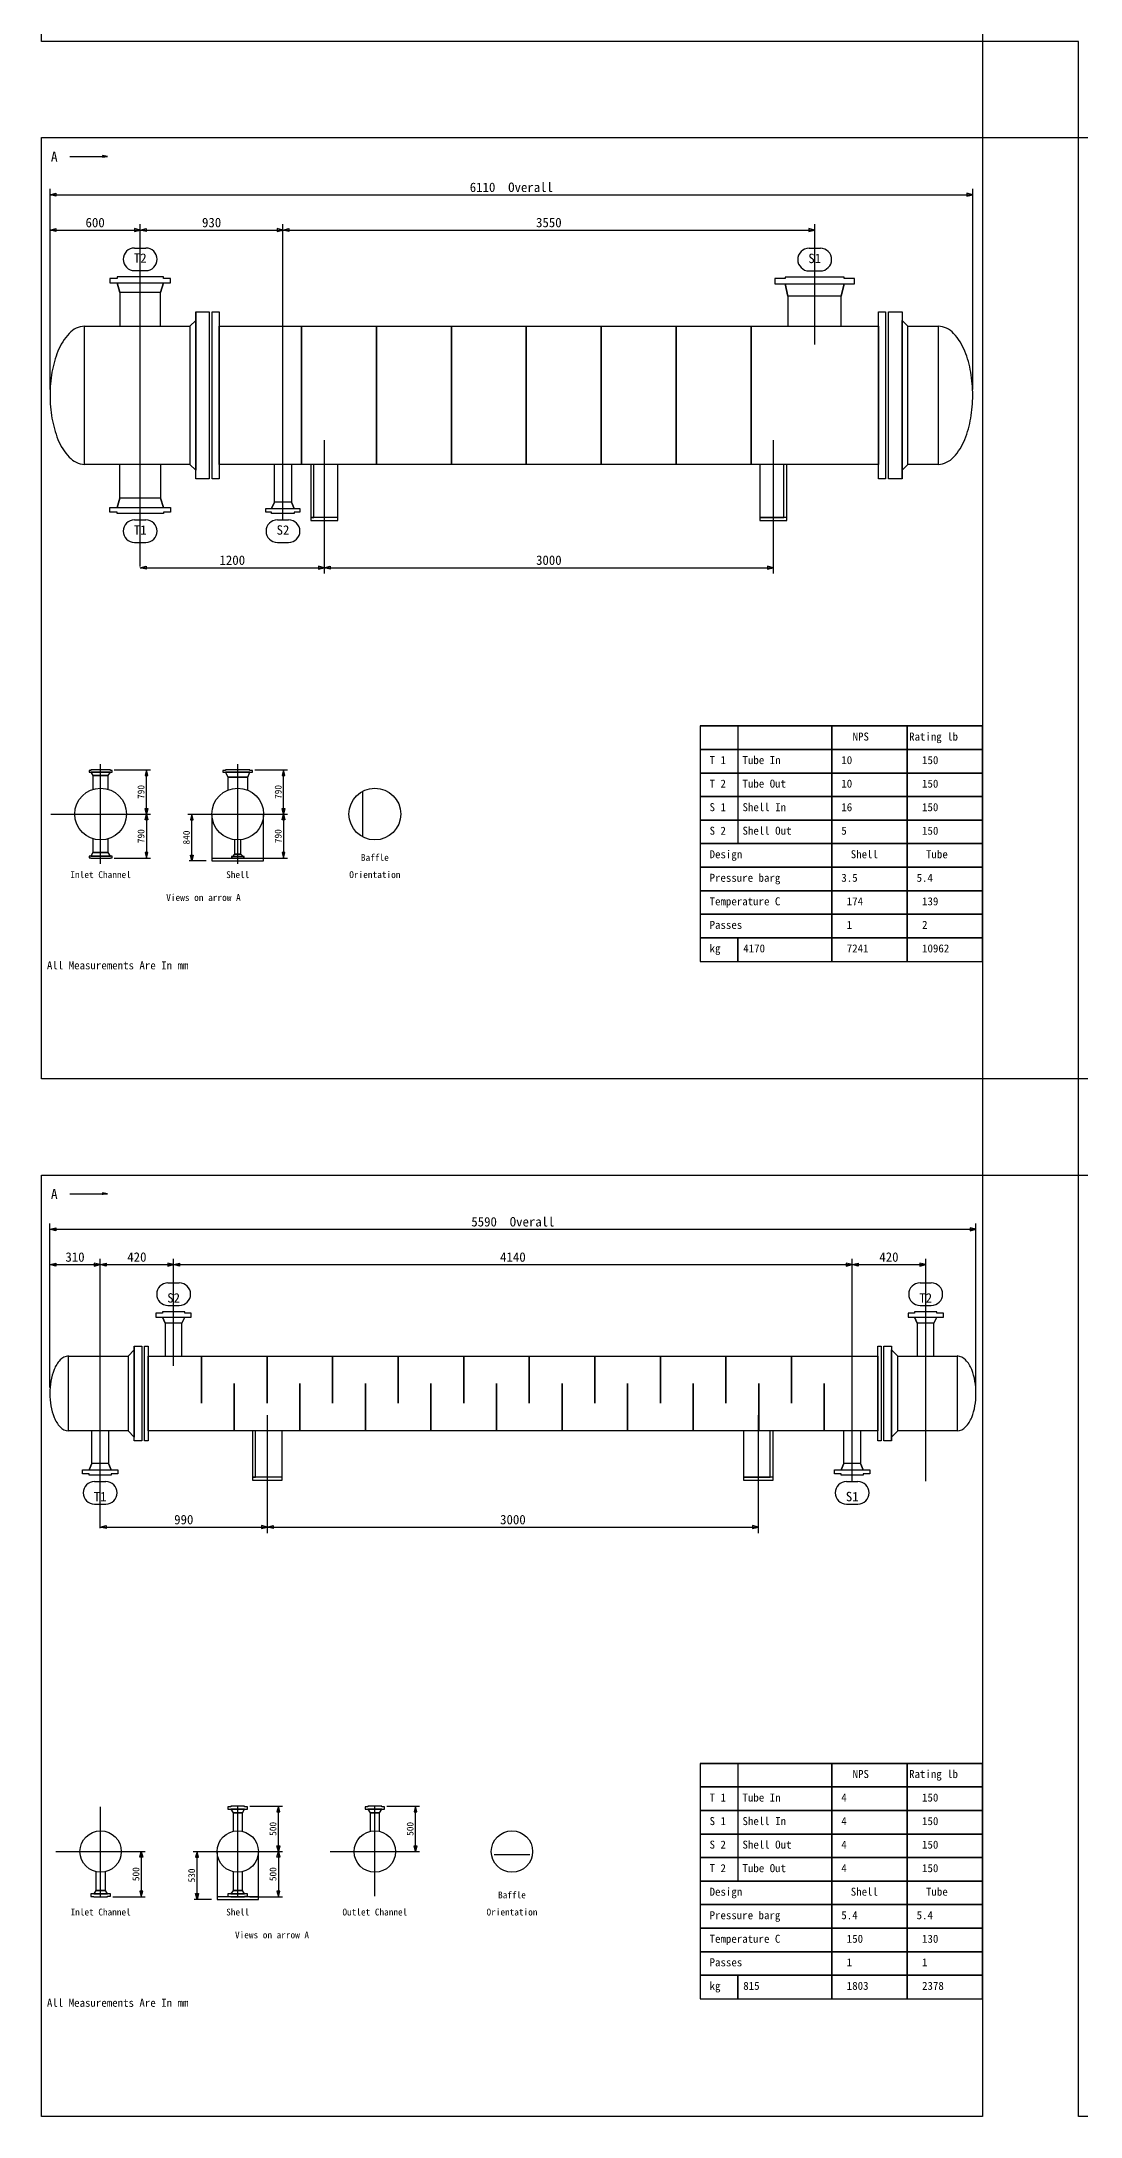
# Model space of a CAD drawing. Header units: millimetres. Extents: x -3006 to 2296, y -71 to 9552.
# Drawn here: x -3006 to -1923, y -71 to 2090 of the extents above; entities that cross this region are included whole.
import ezdxf
from ezdxf.enums import TextEntityAlignment as Align

# ---------------------------------------------------------------- set-up
doc = ezdxf.new("R2010")
doc.units = ezdxf.units.MM
for name, color, linetype in [('1', 7, 'Continuous'), ('11', 7, 'Continuous'), ('12', 7, 'Continuous'), ('2', 7, 'Continuous'), ('7', 7, 'Continuous'), ('8', 7, 'Continuous')]:
    doc.layers.add(name, color=color, linetype=linetype)

msp = doc.modelspace()

# ---------------------------------------------------------------- linework, layer by layer
msp.add_line((-2942.277, 1968.968), (-2937.375, 1969.949))
at = {"color": 1}
for points in [[(-2025.611, 1989.58), (-1925.611, 1989.58), (-1925.611, 2089.58), (-2025.611, 2089.58)], [(-2025.611, 909.188), (-1925.611, 909.188), (-1925.611, 1009.188), (-2025.611, 1009.188)]]:
    msp.add_lwpolyline(points, close=True, dxfattribs=at)
at = {"layer": '1'}
for p, q in [((-2976.591, 1969.949), (-2937.375, 1969.949)), ((-2997.103, 1727.306), (-2997.103, 1936.063)), ((-2035.76, 1727.306), (-2035.76, 1936.063)), ((-2903.108, 1542.994), (-2903.108, 1899.362)), ((-2903.108, 1814.275), (-2903.108, 1899.362)), ((-2754.386, 1592.014), (-2754.386, 1899.362)), ((-2200.407, 1774.147), (-2200.407, 1899.362)), ((-2908.99, 1874.519), (-2897.225, 1874.519)), ((-2206.29, 1874.206), (-2194.525, 1874.206)), ((-2908.99, 1850.989), (-2897.225, 1850.989)), ((-2206.29, 1850.677), (-2194.525, 1850.677)), ((-2711.292, 1535.5), (-2711.292, 1674.337)), ((-2243.502, 1535.5), (-2243.502, 1674.337)), ((-2908.99, 1591.368), (-2897.225, 1591.368)), ((-2760.268, 1591.368), (-2748.504, 1591.368)), ((-2908.99, 1567.838), (-2897.225, 1567.838)), ((-2760.268, 1567.838), (-2748.504, 1567.838)), ((-2944.378, 1233.128), (-2944.378, 1337.021)), ((-2930.131, 1331.135), (-2892.432, 1331.135)), ((-2801.521, 1233.128), (-2801.521, 1337.021)), ((-2783.562, 1331.135), (-2749.574, 1331.135)), ((-2996.325, 1285.075), (-2892.432, 1285.075)), ((-2853.467, 1285.075), (-2749.574, 1285.075)), ((-2930.131, 1239.015), (-2892.432, 1239.015)), ((-2834.42, 1236.209), (-2852.277, 1236.209)), ((-2792.447, 1239.015), (-2749.574, 1239.015)), ((-2976.591, 889.606), (-2937.375, 889.606)), ((-2997.293, 687.849), (-2997.293, 858.79)), ((-2032.356, 687.849), (-2032.356, 858.79)), ((-2944.867, 541.361), (-2944.867, 822.083)), ((-2944.867, 736.946), (-2944.867, 822.083)), ((-2868.319, 710.619), (-2868.319, 822.083)), ((-2161.33, 590.38), (-2161.33, 822.083)), ((-2084.782, 590.38), (-2084.782, 822.083)), ((-2874.202, 796.913), (-2862.437, 796.913)), ((-2090.665, 796.913), (-2078.9, 796.913)), ((-2874.202, 773.383), (-2862.437, 773.383)), ((-2090.665, 773.383), (-2078.9, 773.383)), ((-2770.639, 536.408), (-2770.639, 658.953)), ((-2259.011, 536.408), (-2259.011, 658.953)), ((-2950.749, 590.061), (-2938.985, 590.061)), ((-2167.213, 590.061), (-2155.448, 590.061)), ((-2950.749, 566.531), (-2938.985, 566.531)), ((-2167.213, 566.531), (-2155.448, 566.531)), ((-2944.378, 158.19), (-2944.378, 251.274)), ((-2801.521, 158.19), (-2801.521, 251.274)), ((-2788.936, 251.878), (-2754.979, 251.878)), ((-2658.664, 158.19), (-2658.664, 251.274)), ((-2646.079, 251.878), (-2612.122, 251.878)), ((-2990.92, 204.732), (-2897.836, 204.732)), ((-2848.063, 204.732), (-2754.979, 204.732)), ((-2705.206, 204.732), (-2612.122, 204.732)), ((-2931.793, 157.585), (-2897.836, 157.585)), ((-2829.015, 154.845), (-2846.872, 154.845)), ((-2788.936, 157.585), (-2754.979, 157.585))]:
    msp.add_line(p, q, dxfattribs=at)
for points in [[(-2937.375, 1969.949), (-2942.277, 1970.929), (-2942.277, 1968.968)], [(-2997.103, 1929.935), (-2991.014, 1931.497), (-2991.014, 1928.374), (-2997.103, 1929.935), (-2035.76, 1929.935), (-2041.849, 1931.497), (-2041.849, 1928.374), (-2035.76, 1929.935)], [(-2997.103, 1893.243), (-2991.014, 1894.804), (-2991.014, 1891.681), (-2997.103, 1893.243), (-2903.108, 1893.243), (-2909.197, 1894.804), (-2909.197, 1891.681), (-2903.108, 1893.243)], [(-2903.108, 1893.243), (-2897.018, 1894.804), (-2897.018, 1891.681), (-2903.108, 1893.243), (-2754.464, 1893.243), (-2760.553, 1894.804), (-2760.553, 1891.681), (-2754.464, 1893.243)], [(-2754.464, 1893.243), (-2748.218, 1894.804), (-2748.218, 1891.681), (-2754.464, 1893.243), (-2200.485, 1893.243), (-2206.575, 1894.804), (-2206.575, 1891.681), (-2200.485, 1893.243)], [(-2903.108, 1541.619), (-2897.018, 1543.181), (-2897.018, 1540.058), (-2903.108, 1541.619), (-2711.37, 1541.619), (-2717.459, 1543.181), (-2717.459, 1540.058), (-2711.37, 1541.619)], [(-2711.37, 1541.619), (-2705.124, 1543.181), (-2705.124, 1540.058), (-2711.37, 1541.619), (-2243.58, 1541.619), (-2249.669, 1543.181), (-2249.669, 1540.058), (-2243.58, 1541.619)], [(-2896.564, 1285.075), (-2898.084, 1291.037), (-2895.161, 1291.037), (-2896.564, 1285.075), (-2896.564, 1331.135), (-2898.084, 1325.173), (-2895.161, 1325.173), (-2896.564, 1331.135)], [(-2753.707, 1285.075), (-2755.227, 1291.037), (-2752.304, 1291.037), (-2753.707, 1285.075), (-2753.707, 1331.135), (-2755.227, 1325.173), (-2752.304, 1325.173), (-2753.707, 1331.135)], [(-2896.564, 1285.075), (-2895.161, 1279.113), (-2898.084, 1279.113), (-2896.564, 1285.075), (-2896.564, 1239.015), (-2895.161, 1244.977), (-2898.084, 1244.977), (-2896.564, 1239.015)], [(-2849.335, 1236.209), (-2850.738, 1242.171), (-2847.815, 1242.171), (-2849.335, 1236.209), (-2849.335, 1285.075), (-2850.738, 1279.113), (-2847.815, 1279.113), (-2849.335, 1285.075)], [(-2753.707, 1285.075), (-2752.304, 1279.113), (-2755.227, 1279.113), (-2753.707, 1285.075), (-2753.707, 1239.015), (-2752.304, 1244.977), (-2755.227, 1244.977), (-2753.707, 1239.015)], [(-2937.375, 889.606), (-2942.277, 890.586), (-2942.277, 888.625)], [(-2997.293, 852.663), (-2991.146, 854.2), (-2991.146, 851.126), (-2997.293, 852.663), (-2032.441, 852.663), (-2038.418, 854.2), (-2038.418, 851.126), (-2032.441, 852.663)], [(-2997.293, 815.947), (-2991.146, 817.484), (-2991.146, 814.41), (-2997.293, 815.947), (-2944.867, 815.947), (-2951.015, 817.484), (-2951.015, 814.41), (-2944.867, 815.947)], [(-2944.867, 815.947), (-2938.719, 817.484), (-2938.719, 814.41), (-2944.867, 815.947), (-2868.362, 815.947), (-2874.51, 817.484), (-2874.51, 814.41), (-2868.362, 815.947)], [(-2868.362, 815.947), (-2862.214, 817.484), (-2862.214, 814.41), (-2868.362, 815.947), (-2161.373, 815.947), (-2167.521, 817.484), (-2167.521, 814.41), (-2161.373, 815.947)], [(-2161.373, 815.947), (-2155.225, 817.484), (-2155.225, 814.41), (-2161.373, 815.947), (-2084.697, 815.947), (-2090.845, 817.484), (-2090.845, 814.41), (-2084.697, 815.947)], [(-2944.867, 542.544), (-2938.719, 544.081), (-2938.719, 541.007), (-2944.867, 542.544), (-2770.681, 542.544), (-2776.829, 544.081), (-2776.829, 541.007), (-2770.681, 542.544)], [(-2770.681, 542.544), (-2764.534, 544.081), (-2764.534, 541.007), (-2770.681, 542.544), (-2259.054, 542.544), (-2265.201, 544.081), (-2265.201, 541.007), (-2259.054, 542.544)], [(-2759.193, 204.732), (-2760.705, 210.779), (-2757.681, 210.779), (-2759.193, 204.732), (-2759.193, 251.973), (-2760.705, 245.926), (-2757.681, 245.926), (-2759.193, 251.973)], [(-2616.336, 204.732), (-2617.847, 210.779), (-2614.824, 210.779), (-2616.336, 204.732), (-2616.336, 251.973), (-2617.847, 245.926), (-2614.824, 245.926), (-2616.336, 251.973)], [(-2902.05, 204.732), (-2900.538, 198.685), (-2903.562, 198.685), (-2902.05, 204.732), (-2902.05, 157.491), (-2900.538, 163.537), (-2903.562, 163.537), (-2902.05, 157.491)], [(-2843.849, 154.845), (-2845.361, 160.892), (-2842.337, 160.892), (-2843.849, 154.845), (-2843.849, 204.732), (-2845.361, 198.685), (-2842.337, 198.685), (-2843.849, 204.732)], [(-2759.193, 204.732), (-2757.681, 198.685), (-2760.705, 198.685), (-2759.193, 204.732), (-2759.193, 157.491), (-2757.681, 163.537), (-2760.705, 163.537), (-2759.193, 157.491)]]:
    msp.add_lwpolyline(points, dxfattribs=at)
for centre, start, end in [((-2908.99, 1862.754), 90, 270), ((-2897.225, 1862.754), 270, 90), ((-2206.29, 1862.442), 90, 270), ((-2194.525, 1862.442), 270, 90), ((-2908.99, 1579.603), 90, 270), ((-2897.225, 1579.603), 270, 90), ((-2760.268, 1579.603), 90, 270), ((-2748.504, 1579.603), 270, 90), ((-2874.202, 785.148), 90, 270), ((-2862.437, 785.148), 270, 90), ((-2090.665, 785.148), 90, 270), ((-2078.9, 785.148), 270, 90), ((-2950.749, 578.296), 90, 270), ((-2938.985, 578.296), 270, 90), ((-2167.213, 578.296), 90, 270), ((-2155.448, 578.296), 270, 90)]:
    msp.add_arc(centre, 11.765, start, end, dxfattribs=at)
at = {"layer": '11'}
for points in [[(-3006.003, 3069.972), (-2025.611, 3069.972), (-2025.611, 2089.58), (-3006.003, 2089.58), (-3006.003, 3069.972)], [(-3006.003, 1989.58), (-2025.611, 1989.58), (-2025.611, 1009.188), (-3006.003, 1009.188), (-3006.003, 1989.58)], [(-1925.611, 1989.58), (-945.219, 1989.58), (-945.219, 1009.188), (-1925.611, 1009.188), (-1925.611, 1989.58)], [(-2319.728, 1376.812), (-2025.611, 1376.812), (-2319.728, 1376.812), (-2319.728, 1352.302), (-2025.611, 1352.302), (-2319.728, 1352.302), (-2319.728, 1327.792), (-2025.611, 1327.792), (-2319.728, 1327.792), (-2319.728, 1303.282), (-2025.611, 1303.282), (-2319.728, 1303.282), (-2319.728, 1278.772), (-2025.611, 1278.772), (-2319.728, 1278.772), (-2319.728, 1254.263), (-2025.611, 1254.263), (-2319.728, 1254.263), (-2319.728, 1229.753), (-2025.611, 1229.753), (-2319.728, 1229.753), (-2319.728, 1205.243), (-2025.611, 1205.243), (-2319.728, 1205.243), (-2319.728, 1180.733), (-2025.611, 1180.733), (-2319.728, 1180.733), (-2319.728, 1156.223), (-2025.611, 1156.223), (-2319.728, 1156.223), (-2319.728, 1131.714), (-2280.513, 1131.714), (-2280.513, 1156.223), (-2280.513, 1131.714), (-2182.473, 1131.714), (-2182.473, 1376.812), (-2182.473, 1131.714), (-2104.042, 1131.714), (-2104.042, 1376.812), (-2104.042, 1131.714), (-2025.611, 1131.714), (-2025.611, 1376.812), (-2280.513, 1376.812), (-2280.513, 1254.263)], [(-3006.003, 909.188), (-2025.611, 909.188), (-2025.611, -71.204), (-3006.003, -71.204), (-3006.003, 909.188)], [(-1925.611, 909.188), (-945.219, 909.188), (-945.219, -71.204), (-1925.611, -71.204), (-1925.611, 909.188)], [(-2319.728, 296.468), (-2025.611, 296.468), (-2319.728, 296.468), (-2319.728, 271.959), (-2025.611, 271.959), (-2319.728, 271.959), (-2319.728, 247.449), (-2025.611, 247.449), (-2319.728, 247.449), (-2319.728, 222.939), (-2025.611, 222.939), (-2319.728, 222.939), (-2319.728, 198.429), (-2025.611, 198.429), (-2319.728, 198.429), (-2319.728, 173.919), (-2025.611, 173.919), (-2319.728, 173.919), (-2319.728, 149.41), (-2025.611, 149.41), (-2319.728, 149.41), (-2319.728, 124.9), (-2025.611, 124.9), (-2319.728, 124.9), (-2319.728, 100.39), (-2025.611, 100.39), (-2319.728, 100.39), (-2319.728, 75.88), (-2025.611, 75.88), (-2319.728, 75.88), (-2319.728, 51.37), (-2280.513, 51.37), (-2280.513, 75.88), (-2280.513, 51.37), (-2182.473, 51.37), (-2182.473, 296.468), (-2182.473, 51.37), (-2104.042, 51.37), (-2104.042, 296.468), (-2104.042, 51.37), (-2025.611, 51.37), (-2025.611, 296.468), (-2280.513, 296.468), (-2280.513, 173.919)]]:
    msp.add_lwpolyline(points, dxfattribs=at)
at = {"layer": '2'}
for p, q in [((-2961.113, 1793.158), (-2961.113, 1793.158)), ((-2071.749, 1793.158), (-2071.749, 1793.158)), ((-2961.113, 1649.199), (-2961.113, 1649.199)), ((-2071.749, 1649.199), (-2071.749, 1649.199)), ((-2671.289, 1262), (-2671.289, 1308.15)), ((-2828.467, 1285.075), (-2828.467, 1236.209)), ((-2774.574, 1236.209), (-2774.574, 1285.075)), ((-2828.467, 1239.185), (-2774.574, 1239.185)), ((-2828.467, 1236.209), (-2774.574, 1236.209)), ((-2977.783, 720.743), (-2977.783, 720.743)), ((-2051.867, 720.743), (-2051.867, 720.743)), ((-2977.783, 642.701), (-2977.783, 642.701)), ((-2051.867, 642.701), (-2051.867, 642.701)), ((-2823.063, 204.732), (-2823.063, 154.845)), ((-2779.979, 154.845), (-2779.979, 204.732)), ((-2534.46, 201.708), (-2497.154, 201.708)), ((-2823.063, 157.821), (-2779.979, 157.821)), ((-2823.063, 154.845), (-2779.979, 154.845))]:
    msp.add_line(p, q, dxfattribs=at)
for points in [[(-2881.873, 1793.158), (-2881.873, 1828.289), (-2878.906, 1838.126), (-2871.412, 1838.126), (-2871.412, 1842.81), (-2878.906, 1842.81), (-2878.906, 1844.372), (-2927.309, 1844.372), (-2927.309, 1842.81), (-2934.804, 1842.81), (-2934.804, 1838.126), (-2927.309, 1838.126), (-2878.906, 1838.126), (-2881.873, 1828.289), (-2924.342, 1828.289), (-2927.309, 1838.126), (-2924.342, 1828.289), (-2924.342, 1793.158)], [(-2172.693, 1793.158), (-2172.693, 1824.386), (-2169.57, 1837.189), (-2158.953, 1837.189), (-2158.953, 1842.654), (-2169.57, 1842.654), (-2169.57, 1844.059), (-2231.089, 1844.059), (-2231.089, 1842.654), (-2242.018, 1842.654), (-2242.018, 1837.189), (-2231.089, 1837.189), (-2169.57, 1837.189), (-2172.693, 1824.386), (-2228.278, 1824.386), (-2231.089, 1837.189), (-2228.278, 1824.386), (-2228.278, 1793.158)], [(-2851.27, 1793.158), (-2845.336, 1799.091), (-2845.336, 1808.147), (-2831.284, 1808.147), (-2831.284, 1634.209), (-2845.336, 1634.209), (-2845.336, 1808.147), (-2845.336, 1643.265), (-2851.27, 1649.199)], [(-2828.161, 1808.147), (-2820.979, 1808.147), (-2820.979, 1634.209), (-2828.161, 1634.209), (-2828.161, 1808.147)], [(-2133.971, 1808.147), (-2126.476, 1808.147), (-2126.476, 1634.209), (-2133.971, 1634.209), (-2133.971, 1808.147)], [(-2103.367, 1649.199), (-2109.301, 1643.265), (-2109.301, 1634.209), (-2123.665, 1634.209), (-2123.665, 1808.147), (-2109.301, 1808.147), (-2109.301, 1634.209), (-2109.301, 1799.091), (-2103.367, 1793.158)], [(-2961.191, 1793.158), (-2851.27, 1793.158), (-2851.27, 1649.199), (-2961.191, 1649.199), (-2961.191, 1793.158)], [(-2820.979, 1793.158), (-2133.971, 1793.158), (-2133.971, 1649.199), (-2820.979, 1649.199), (-2820.979, 1793.158)], [(-2103.367, 1793.158), (-2071.828, 1793.158), (-2071.828, 1649.199), (-2103.367, 1649.199), (-2103.367, 1793.158)], [(-2881.873, 1649.199), (-2881.873, 1614.068), (-2878.906, 1604.231), (-2871.412, 1604.231), (-2871.412, 1599.547), (-2878.906, 1599.547), (-2878.906, 1597.985), (-2927.309, 1597.985), (-2927.309, 1599.547), (-2934.804, 1599.547), (-2934.804, 1604.231), (-2927.309, 1604.231), (-2878.906, 1604.231), (-2881.873, 1614.068), (-2924.342, 1614.068), (-2927.309, 1604.231), (-2924.342, 1614.068), (-2924.342, 1649.199)], [(-2745.408, 1649.199), (-2745.408, 1610.008), (-2742.597, 1603.294), (-2736.664, 1603.294), (-2736.664, 1599.547), (-2742.597, 1599.547), (-2742.597, 1597.985), (-2766.33, 1597.985), (-2766.33, 1599.547), (-2772.264, 1599.547), (-2772.264, 1603.294), (-2766.33, 1603.294), (-2742.597, 1603.294), (-2745.408, 1610.008), (-2763.208, 1610.008), (-2766.33, 1603.294), (-2763.208, 1610.008), (-2763.208, 1649.199)], [(-2697.317, 1590.647), (-2697.317, 1649.199), (-2725.422, 1649.199), (-2725.422, 1590.647), (-2697.317, 1590.647), (-2697.317, 1593.77), (-2725.422, 1593.77), (-2722.3, 1593.77), (-2722.3, 1649.199)], [(-2229.527, 1590.647), (-2229.527, 1649.199), (-2257.632, 1649.199), (-2257.632, 1590.647), (-2229.527, 1590.647), (-2229.527, 1593.77), (-2257.632, 1593.77), (-2232.494, 1593.77), (-2232.494, 1649.199)], [(-2936.429, 1310.794), (-2936.429, 1325.173), (-2934.091, 1328.797), (-2932.454, 1328.797), (-2932.454, 1330.551), (-2934.091, 1330.551), (-2934.091, 1331.135), (-2954.666, 1331.135), (-2954.666, 1330.551), (-2956.302, 1330.551), (-2956.302, 1328.797), (-2954.666, 1328.797), (-2934.091, 1328.797), (-2954.666, 1328.797), (-2952.328, 1325.173), (-2936.429, 1325.173), (-2952.328, 1325.173), (-2952.328, 1310.794)], [(-2791.116, 1309.976), (-2791.116, 1323.653), (-2788.778, 1328.563), (-2785.973, 1328.563), (-2785.973, 1330.551), (-2788.778, 1330.551), (-2788.778, 1331.135), (-2814.264, 1331.135), (-2814.264, 1330.551), (-2817.069, 1330.551), (-2817.069, 1328.563), (-2814.264, 1328.563), (-2788.778, 1328.563), (-2814.264, 1328.563), (-2811.925, 1323.653), (-2791.116, 1323.653), (-2811.925, 1323.653), (-2811.925, 1309.976)], [(-2952.328, 1259.356), (-2952.328, 1244.977), (-2954.666, 1241.353), (-2956.302, 1241.353), (-2956.302, 1239.599), (-2954.666, 1239.599), (-2954.666, 1239.015), (-2934.091, 1239.015), (-2934.091, 1239.599), (-2932.454, 1239.599), (-2932.454, 1241.353), (-2934.091, 1241.353), (-2954.666, 1241.353), (-2934.091, 1241.353), (-2936.429, 1244.977), (-2952.328, 1244.977), (-2936.429, 1244.977), (-2936.429, 1259.356)], [(-2804.794, 1258.304), (-2804.794, 1243.457), (-2807.132, 1241.002), (-2808.184, 1241.002), (-2808.184, 1239.599), (-2807.132, 1239.599), (-2807.132, 1239.015), (-2795.91, 1239.015), (-2795.91, 1239.599), (-2794.857, 1239.599), (-2794.857, 1241.002), (-2795.91, 1241.002), (-2807.132, 1241.002), (-2795.91, 1241.002), (-2798.131, 1243.457), (-2804.794, 1243.457), (-2798.131, 1243.457), (-2798.248, 1258.304)], [(-2859.653, 720.658), (-2859.653, 754.812), (-2856.75, 761.301), (-2849.919, 761.301), (-2849.919, 765.399), (-2856.75, 765.399), (-2856.75, 766.765), (-2879.974, 766.765), (-2879.974, 765.399), (-2886.805, 765.399), (-2886.805, 761.301), (-2879.974, 761.301), (-2856.75, 761.301), (-2859.653, 754.812), (-2877.071, 754.812), (-2879.974, 761.301), (-2877.071, 754.812), (-2877.071, 720.658)], [(-2076.159, 720.658), (-2076.159, 754.812), (-2073.085, 761.301), (-2066.254, 761.301), (-2066.254, 765.399), (-2073.085, 765.399), (-2073.085, 766.765), (-2096.309, 766.765), (-2096.309, 765.399), (-2103.14, 765.399), (-2103.14, 761.301), (-2096.309, 761.301), (-2073.085, 761.301), (-2076.159, 754.812), (-2093.577, 754.812), (-2096.309, 761.301), (-2093.577, 754.812), (-2093.577, 720.658)], [(-2977.826, 720.658), (-2915.836, 720.658), (-2915.836, 642.786), (-2977.826, 642.786), (-2977.826, 720.658)], [(-2915.836, 720.658), (-2909.347, 727.147), (-2909.347, 730.904), (-2901.491, 730.904), (-2901.491, 632.54), (-2909.347, 632.54), (-2909.347, 730.904), (-2909.347, 636.297), (-2915.836, 642.786)], [(-2898.588, 730.904), (-2895.002, 730.904), (-2895.002, 632.54), (-2898.588, 632.54), (-2898.588, 730.904)], [(-2895.002, 720.658), (-2134.733, 720.658), (-2134.733, 642.786), (-2895.002, 642.786), (-2895.002, 720.658)], [(-2134.733, 730.904), (-2131.147, 730.904), (-2131.147, 632.54), (-2134.733, 632.54), (-2134.733, 730.904)], [(-2113.899, 642.786), (-2120.388, 636.297), (-2120.388, 632.54), (-2128.244, 632.54), (-2128.244, 730.904), (-2120.388, 730.904), (-2120.388, 632.54), (-2120.388, 727.147), (-2113.899, 720.658)], [(-2113.899, 720.658), (-2051.909, 720.658), (-2051.909, 642.786), (-2113.899, 642.786), (-2113.899, 720.658)], [(-2936.158, 642.786), (-2936.158, 608.632), (-2933.255, 602.143), (-2926.424, 602.143), (-2926.424, 598.044), (-2933.255, 598.044), (-2933.255, 596.678), (-2956.479, 596.678), (-2956.479, 598.044), (-2963.31, 598.044), (-2963.31, 602.143), (-2956.479, 602.143), (-2933.255, 602.143), (-2936.158, 608.632), (-2953.576, 608.632), (-2956.479, 602.143), (-2953.576, 608.632), (-2953.576, 642.786)], [(-2755.312, 591.555), (-2755.312, 642.786), (-2786.051, 642.786), (-2786.051, 591.555), (-2755.312, 591.555), (-2755.312, 594.629), (-2786.051, 594.629), (-2782.977, 594.629), (-2782.977, 642.786)], [(-2243.684, 591.555), (-2243.684, 642.786), (-2274.423, 642.786), (-2274.423, 591.555), (-2243.684, 591.555), (-2243.684, 594.629), (-2274.423, 594.629), (-2246.758, 594.629), (-2246.758, 642.786)], [(-2152.664, 642.786), (-2152.664, 608.632), (-2149.761, 602.143), (-2142.93, 602.143), (-2142.93, 598.044), (-2149.761, 598.044), (-2149.761, 596.678), (-2172.985, 596.678), (-2172.985, 598.044), (-2179.816, 598.044), (-2179.816, 602.143), (-2172.985, 602.143), (-2149.761, 602.143), (-2152.664, 608.632), (-2170.082, 608.632), (-2172.985, 602.143), (-2170.082, 608.632), (-2170.082, 642.786)], [(-2796.608, 225.707), (-2796.608, 245.17), (-2794.34, 248.949), (-2791.317, 248.949), (-2791.317, 251.217), (-2794.34, 251.217), (-2794.34, 251.973), (-2808.702, 251.973), (-2808.702, 251.217), (-2811.725, 251.217), (-2811.725, 248.949), (-2808.702, 248.949), (-2794.34, 248.949), (-2808.702, 248.949), (-2806.434, 245.17), (-2796.608, 245.17), (-2806.434, 245.17), (-2806.434, 225.707)], [(-2653.751, 225.707), (-2653.751, 245.17), (-2651.483, 248.949), (-2648.46, 248.949), (-2648.46, 251.217), (-2651.483, 251.217), (-2651.483, 251.973), (-2665.844, 251.973), (-2665.844, 251.217), (-2668.868, 251.217), (-2668.868, 248.949), (-2665.844, 248.949), (-2651.483, 248.949), (-2665.844, 248.949), (-2663.577, 245.17), (-2653.751, 245.17), (-2663.577, 245.17), (-2663.577, 225.707)], [(-2949.291, 183.757), (-2949.291, 164.293), (-2951.559, 160.514), (-2954.582, 160.514), (-2954.582, 158.058), (-2951.559, 158.058), (-2951.559, 157.491), (-2937.197, 157.491), (-2937.197, 158.246), (-2934.174, 158.246), (-2934.174, 160.514), (-2937.197, 160.514), (-2951.559, 160.514), (-2937.197, 160.514), (-2939.465, 164.293), (-2949.291, 164.293), (-2939.465, 164.293), (-2939.465, 183.757)], [(-2806.434, 183.757), (-2806.434, 164.293), (-2808.702, 160.514), (-2811.725, 160.514), (-2811.725, 158.058), (-2808.702, 158.058), (-2808.702, 157.491), (-2794.34, 157.491), (-2794.34, 158.246), (-2791.317, 158.246), (-2791.317, 160.514), (-2794.34, 160.514), (-2808.702, 160.514), (-2794.34, 160.514), (-2796.608, 164.293), (-2806.434, 164.293), (-2796.608, 164.293), (-2796.608, 183.757)]]:
    msp.add_lwpolyline(points, dxfattribs=at)
for points in [[(-2961.113, 1793.158, 0.1989124), (-2977.208, 1785.559, 0.09849141), (-2988.828, 1767.098, 0.05459569), (-2995.054, 1745.117, 0.04366094), (-2997.103, 1721.178, 0.04366094), (-2995.054, 1697.239, 0.05459569), (-2988.828, 1675.259, 0.09849141), (-2977.208, 1656.798, 0.1989124), (-2961.113, 1649.199, 0.1989124)], [(-2071.749, 1649.199, 0.1989124), (-2055.654, 1656.798, 0.09849141), (-2044.034, 1675.259, 0.05459569), (-2037.808, 1697.239, 0.04366094), (-2035.76, 1721.178, 0.04366094), (-2037.808, 1745.117, 0.05459569), (-2044.034, 1767.098, 0.09849141), (-2055.654, 1785.559, 0.1989124), (-2071.749, 1793.158, 0.1989124)], [(-2977.783, 720.743, 0.1989124), (-2986.508, 716.623, 0.09849141), (-2992.808, 706.615, 0.05459569), (-2996.183, 694.7, 0.04366094), (-2997.293, 681.722, 0.04366094), (-2996.183, 668.744, 0.05459569), (-2992.808, 656.828, 0.09849141), (-2986.508, 646.82, 0.1989124), (-2977.783, 642.701, 0.1989124)], [(-2051.867, 642.701, 0.1989124), (-2043.141, 646.82, 0.09849141), (-2036.842, 656.828, 0.05459569), (-2033.467, 668.744, 0.04366094), (-2032.356, 681.722, 0.04366094), (-2033.467, 694.7, 0.05459569), (-2036.842, 706.615, 0.09849141), (-2043.141, 716.623, 0.1989124), (-2051.867, 720.743, 0.1989124)]]:
    msp.add_lwpolyline(points, format="xyb", dxfattribs=at)
for centre, radius in [((-2944.378, 1285.075), 26.946), ((-2801.521, 1285.075), 26.946), ((-2658.664, 1285.075), 26.946), ((-2944.378, 204.732), 21.542), ((-2801.521, 204.732), 21.542), ((-2658.664, 204.732), 21.542), ((-2515.807, 204.732), 21.542)]:
    msp.add_circle(centre, radius, dxfattribs=at)
at = {"layer": '7'}
for points in [[(-2735.103, 1793.158), (-2735.103, 1793.158), (-2735.103, 1649.199), (-2735.103, 1649.199), (-2735.103, 1793.158)], [(-2578.965, 1793.158), (-2578.965, 1793.158), (-2578.965, 1649.199), (-2578.965, 1649.199), (-2578.965, 1793.158)], [(-2422.826, 1793.158), (-2422.826, 1793.158), (-2422.826, 1649.199), (-2422.826, 1649.199), (-2422.826, 1793.158)], [(-2266.688, 1793.158), (-2266.688, 1793.158), (-2266.688, 1649.199), (-2266.688, 1649.199), (-2266.688, 1793.158)], [(-2839.331, 720.658), (-2839.331, 720.658), (-2839.331, 671.476), (-2839.331, 671.476), (-2839.331, 720.658)], [(-2771.023, 720.658), (-2771.023, 720.658), (-2771.023, 671.476), (-2771.023, 671.476), (-2771.023, 720.658)], [(-2702.715, 720.658), (-2702.715, 720.658), (-2702.715, 671.476), (-2702.715, 671.476), (-2702.715, 720.658)], [(-2634.407, 720.658), (-2634.407, 720.658), (-2634.407, 671.476), (-2634.407, 671.476), (-2634.407, 720.658)], [(-2566.099, 720.658), (-2566.099, 720.658), (-2566.099, 671.476), (-2566.099, 671.476), (-2566.099, 720.658)], [(-2497.79, 720.658), (-2497.79, 720.658), (-2497.79, 671.476), (-2497.79, 671.476), (-2497.79, 720.658)], [(-2429.482, 720.658), (-2429.482, 720.658), (-2429.482, 671.476), (-2429.482, 671.476), (-2429.482, 720.658)], [(-2361.174, 720.658), (-2361.174, 720.658), (-2361.174, 671.476), (-2361.174, 671.476), (-2361.174, 720.658)], [(-2292.866, 720.658), (-2292.866, 720.658), (-2292.866, 671.476), (-2292.866, 671.476), (-2292.866, 720.658)], [(-2224.558, 720.658), (-2224.558, 720.658), (-2224.558, 671.476), (-2224.558, 671.476), (-2224.558, 720.658)]]:
    msp.add_lwpolyline(points, dxfattribs=at)
at = {"layer": '8'}
for points in [[(-2657.034, 1793.158), (-2657.034, 1793.158), (-2657.034, 1649.199), (-2657.034, 1649.199), (-2657.034, 1793.158)], [(-2500.895, 1793.158), (-2500.895, 1793.158), (-2500.895, 1649.199), (-2500.895, 1649.199), (-2500.895, 1793.158)], [(-2344.757, 1793.158), (-2344.757, 1793.158), (-2344.757, 1649.199), (-2344.757, 1649.199), (-2344.757, 1793.158)], [(-2805.177, 691.968), (-2805.177, 691.968), (-2805.177, 642.786), (-2805.177, 642.786), (-2805.177, 691.968)], [(-2736.869, 691.968), (-2736.869, 691.968), (-2736.869, 642.786), (-2736.869, 642.786), (-2736.869, 691.968)], [(-2668.561, 691.968), (-2668.561, 691.968), (-2668.561, 642.786), (-2668.561, 642.786), (-2668.561, 691.968)], [(-2600.253, 691.968), (-2600.253, 691.968), (-2600.253, 642.786), (-2600.253, 642.786), (-2600.253, 691.968)], [(-2531.944, 691.968), (-2531.944, 691.968), (-2531.944, 642.786), (-2531.944, 642.786), (-2531.944, 691.968)], [(-2463.636, 691.968), (-2463.636, 691.968), (-2463.636, 642.786), (-2463.636, 642.786), (-2463.636, 691.968)], [(-2395.328, 691.968), (-2395.328, 691.968), (-2395.328, 642.786), (-2395.328, 642.786), (-2395.328, 691.968)], [(-2327.02, 691.968), (-2327.02, 691.968), (-2327.02, 642.786), (-2327.02, 642.786), (-2327.02, 691.968)], [(-2258.712, 691.968), (-2258.712, 691.968), (-2258.712, 642.786), (-2258.712, 642.786), (-2258.712, 691.968)], [(-2190.404, 691.968), (-2190.404, 691.968), (-2190.404, 642.786), (-2190.404, 642.786), (-2190.404, 691.968)]]:
    msp.add_lwpolyline(points, dxfattribs=at)

# ---------------------------------------------------------------- texts
at = {"layer": '1'}
for p in [(-2996.199, 1974.851), (-2996.199, 894.508)]:
    msp.add_text('A', height=10.294, dxfattribs=at).set_placement(p, align=Align.TOP_LEFT)
for s, height, p in [('6110  Overall', 9.80392, (-2516.431, 1929.935)), ('600', 9.8039, (-2950.105, 1893.235)), ('930', 9.8039, (-2828.747, 1893.235)), ('3550', 9.8039, (-2477.397, 1893.235)), ('T2', 9.8039, (-2903.108, 1856.186)), ('S1', 9.8039, (-2200.407, 1855.874)), ('T1', 9.8039, (-2903.108, 1573.035)), ('S2', 9.8039, (-2754.386, 1573.035)), ('1200', 9.8039, (-2807.2, 1541.627)), ('3000', 9.8039, (-2477.397, 1541.627)), ('5590  Overall', 9.80392, (-2514.825, 852.663)), ('310', 9.8039, (-2971.08, 815.956)), ('420', 9.8039, (-2906.593, 815.956)), ('4140', 9.8039, (-2514.825, 815.956)), ('420', 9.8039, (-2123.056, 815.956)), ('S2', 9.8039, (-2868.319, 773.383)), ('T2', 9.8039, (-2084.782, 773.383)), ('T1', 9.8039, (-2944.867, 566.531)), ('S1', 9.8039, (-2161.33, 566.531)), ('990', 9.8039, (-2857.753, 542.536)), ('3000', 9.8039, (-2514.825, 542.536))]:
    msp.add_text(s, height=height, dxfattribs=at).set_placement(p, align=Align.BOTTOM_CENTER)
for s, height, p in [('790', 7.1312, (-2896.598, 1308.105)), ('790', 7.1312, (-2753.741, 1308.105)), ('790', 7.1312, (-2896.598, 1262.045)), ('840', 7.1312, (-2849.301, 1260.642)), ('790', 7.1312, (-2753.741, 1262.045)), ('500', 7.0862, (-2759.146, 228.305)), ('500', 7.0862, (-2616.289, 228.305)), ('500', 7.0862, (-2902.003, 181.158)), ('530', 7.0862, (-2843.896, 179.788)), ('500', 7.0862, (-2759.146, 181.158))]:
    msp.add_text(s, height=height, rotation=90, dxfattribs=at).set_placement(p, align=Align.BOTTOM_CENTER)
for s, height, p in [('Baffle', 7.1312, (-2658.664, 1243.408)), ('Inlet Channel', 7.13117, (-2944.378, 1225.551)), ('Shell', 7.1312, (-2801.521, 1225.551)), ('Orientation', 7.13117, (-2658.664, 1225.551)), ('Views on arrow A', 7.13117, (-2837.235, 1201.742)), ('Baffle', 7.0862, (-2515.807, 163.065)), ('Inlet Channel', 7.08617, (-2944.378, 145.208)), ('Shell', 7.0862, (-2801.521, 145.208)), ('Outlet Channel', 7.08617, (-2658.664, 145.208)), ('Orientation', 7.08617, (-2515.807, 145.208)), ('Views on arrow A', 7.08617, (-2765.807, 121.398))]:
    msp.add_text(s, height=height, dxfattribs=at).set_placement(p, align=Align.TOP_CENTER)
at = {"layer": '12'}
for s, height, p in [('NPS', 8.3333, (-2160.905, 1369.949)), ('Rating lb', 8.3333, (-2102.081, 1369.949)), ('T 1', 8.3333, (-2309.924, 1345.439)), ('Tube In', 8.3333, (-2275.611, 1345.439)), ('10', 8.3333, (-2172.669, 1345.439)), (' 150', 8.3333, (-2094.238, 1345.439)), ('T 2', 8.3333, (-2309.924, 1320.929)), ('Tube Out', 8.3333, (-2275.611, 1320.929)), ('10', 8.3333, (-2172.669, 1320.929)), (' 150', 8.3333, (-2094.238, 1320.929)), ('S 1', 8.3333, (-2309.924, 1296.419)), ('Shell In', 8.3333, (-2275.611, 1296.419)), ('16', 8.3333, (-2172.669, 1296.419)), (' 150', 8.3333, (-2094.238, 1296.419)), ('S 2', 8.3333, (-2309.924, 1271.91)), ('Shell Out', 8.3333, (-2275.611, 1271.91)), ('5', 8.333, (-2172.669, 1271.91)), (' 150', 8.3333, (-2094.238, 1271.91)), ('Design', 8.3333, (-2309.924, 1247.4)), ('Shell', 8.3333, (-2162.865, 1247.4)), ('Tube', 8.3333, (-2084.434, 1247.4)), ('Pressure barg', 8.33333, (-2309.924, 1222.89)), ('3.5', 8.3333, (-2172.669, 1222.89)), ('5.4', 8.3333, (-2094.238, 1222.89)), ('Temperature C', 8.33333, (-2309.924, 1198.38)), (' 174', 8.3333, (-2172.669, 1198.38)), (' 139', 8.3333, (-2094.238, 1198.38)), ('Passes', 8.3333, (-2309.924, 1173.87)), (' 1', 8.3333, (-2172.669, 1173.87)), (' 2', 8.3333, (-2094.238, 1173.87)), ('kg', 8.3333, (-2309.924, 1149.361)), (' 4170', 8.3333, (-2280.513, 1149.361)), (' 7241', 8.3333, (-2172.669, 1149.361)), (' 10962', 8.3333, (-2094.238, 1149.361)), (' All Measurements Are In mm', 8.33333, (-3006.003, 1131.714)), ('NPS', 8.3333, (-2160.905, 289.606)), ('Rating lb', 8.3333, (-2102.081, 289.606)), ('T 1', 8.3333, (-2309.924, 265.096)), ('Tube In', 8.3333, (-2275.611, 265.096)), ('4', 8.333, (-2172.669, 265.096)), (' 150', 8.3333, (-2094.238, 265.096)), ('S 1', 8.3333, (-2309.924, 240.586)), ('Shell In', 8.3333, (-2275.611, 240.586)), ('4', 8.333, (-2172.669, 240.586)), (' 150', 8.3333, (-2094.238, 240.586)), ('S 2', 8.3333, (-2309.924, 216.076)), ('Shell Out', 8.3333, (-2275.611, 216.076)), ('4', 8.333, (-2172.669, 216.076)), (' 150', 8.3333, (-2094.238, 216.076)), ('T 2', 8.3333, (-2309.924, 191.566)), ('Tube Out', 8.3333, (-2275.611, 191.566)), ('4', 8.333, (-2172.669, 191.566)), (' 150', 8.3333, (-2094.238, 191.566)), ('Design', 8.3333, (-2309.924, 167.057)), ('Shell', 8.3333, (-2162.865, 167.057)), ('Tube', 8.3333, (-2084.434, 167.057)), ('Pressure barg', 8.33333, (-2309.924, 142.547)), ('5.4', 8.3333, (-2172.669, 142.547)), ('5.4', 8.3333, (-2094.238, 142.547)), ('Temperature C', 8.33333, (-2309.924, 118.037)), (' 150', 8.3333, (-2172.669, 118.037)), (' 130', 8.3333, (-2094.238, 118.037)), ('Passes', 8.3333, (-2309.924, 93.527)), (' 1', 8.3333, (-2172.669, 93.527)), (' 1', 8.3333, (-2094.238, 93.527)), ('kg', 8.3333, (-2309.924, 69.017)), (' 815', 8.3333, (-2280.513, 69.017)), (' 1803', 8.3333, (-2172.669, 69.017)), (' 2378', 8.3333, (-2094.238, 69.017)), (' All Measurements Are In mm', 8.33333, (-3006.003, 51.37))]:
    msp.add_text(s, height=height, dxfattribs=at).set_placement(p, align=Align.TOP_LEFT)

doc.saveas('drawing.dxf')
